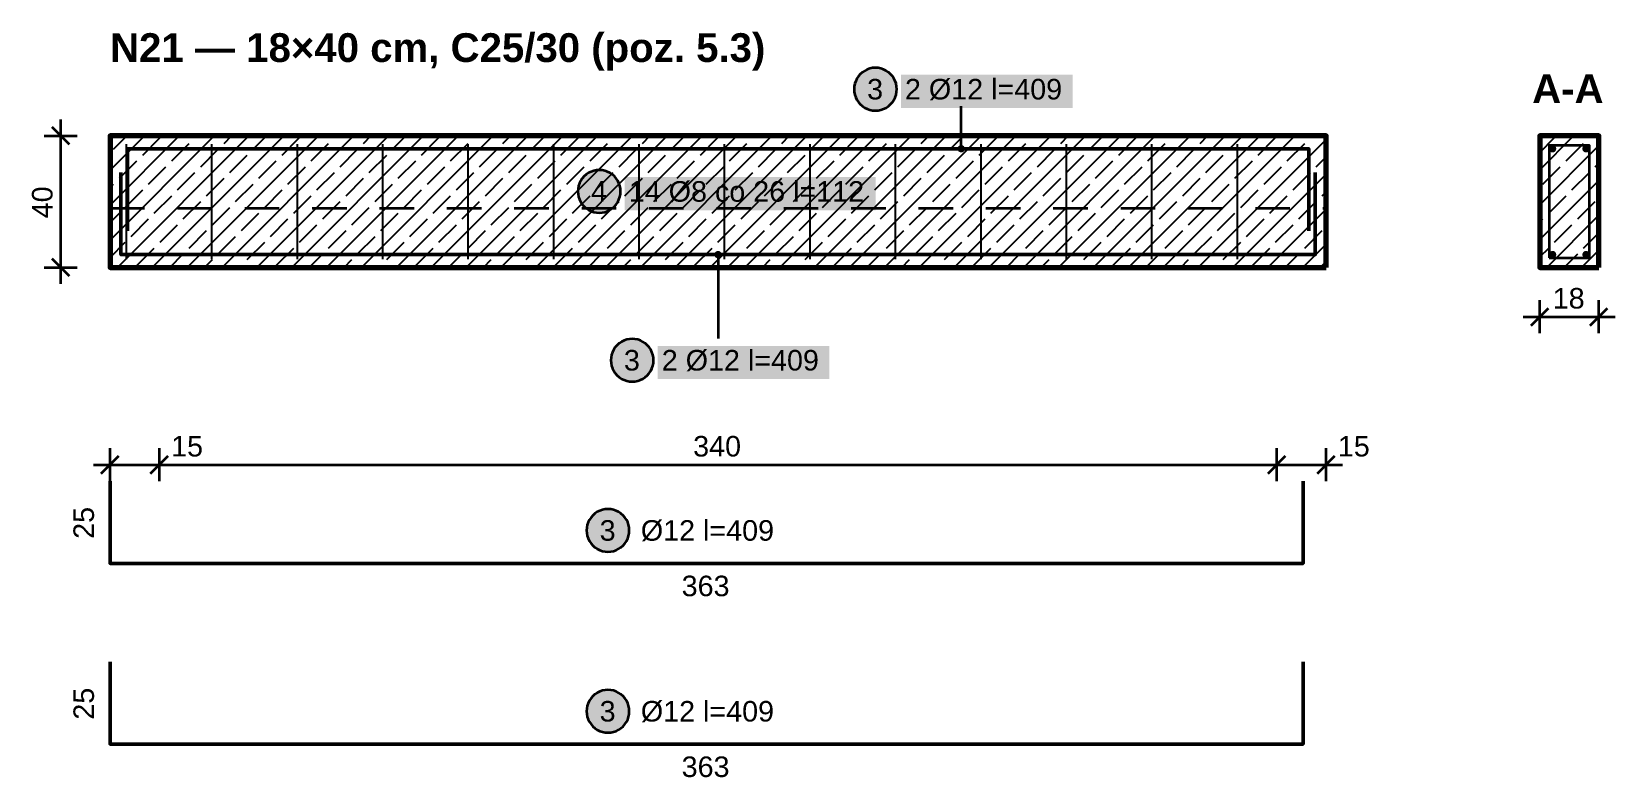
# Model space of a CAD drawing. Header units: metres. Extents: x 0.1 to 9.5, y -11.1 to -0.1.
# Drawn here: x 4.692 to 9.51, y -2.326 to -0.058 of the extents above; entities that cross this region are included whole.
import ezdxf

# ---------------------------------------------------------------- set-up
doc = ezdxf.new("R2010")
doc.units = ezdxf.units.M
doc.linetypes.add('KRESKOWA', pattern=[5.25, 4.2, -1.05])
for name, color, linetype, lineweight in [('A-KRESKOWANIE', 8, 'Continuous', 18), ('A-MASKA', 7, 'Continuous', 18), ('A-OPISY', 2, 'Continuous', 25), ('K-KONSTR', 7, 'Continuous', 50), ('K-WYMIARY', 1, 'Continuous', 25), ('K-ZBROJENIE', 1, 'Continuous', 100), ('K-ZBROJENIE-OPIS', 2, 'Continuous', 25)]:
    doc.layers.add(name, color=color, linetype=linetype, lineweight=lineweight)
doc.styles.add('PL_ARIAL', font='arial.ttf')
doc.styles.add('PL_ARIAL_B', font='arialbd.ttf')

msp = doc.modelspace()

# ---------------------------------------------------------------- hatches: boundary and pattern name
at = {"layer": 'A-MASKA', "true_color": 0xffffff}
for points in [[(7.3362, -0.2903), (7.8588, -0.2903), (7.8588, -0.189), (7.3362, -0.189)], [(6.4959, -0.6012), (7.2591, -0.6012), (7.2591, -0.5), (6.4959, -0.5)], [(6.5962, -1.1147), (7.1188, -1.1147), (7.1188, -1.0135), (6.5962, -1.0135)]]:
    msp.add_hatch(color=7, dxfattribs=at).paths.add_polyline_path(points)
at = {"layer": 'K-ZBROJENIE', "true_color": 0x000000}
for points in [[(9.3303, -0.414), (9.3302, -0.4151), (9.33, -0.4162), (9.3298, -0.4173), (9.3294, -0.4183), (9.3289, -0.4193), (9.3284, -0.4203), (9.3277, -0.4211), (9.327, -0.422), (9.3261, -0.4227), (9.3253, -0.4234), (9.3243, -0.4239), (9.3233, -0.4244), (9.3223, -0.4248), (9.3212, -0.425), (9.3201, -0.4252), (9.319, -0.4253), (9.3179, -0.4252), (9.3168, -0.425), (9.3157, -0.4248), (9.3147, -0.4244), (9.3137, -0.4239), (9.3127, -0.4234), (9.3119, -0.4227), (9.311, -0.422), (9.3103, -0.4211), (9.3096, -0.4203), (9.3091, -0.4193), (9.3086, -0.4183), (9.3082, -0.4173), (9.308, -0.4162), (9.3078, -0.4151), (9.3078, -0.414), (9.3078, -0.4129), (9.308, -0.4118), (9.3082, -0.4107), (9.3086, -0.4097), (9.3091, -0.4087), (9.3096, -0.4077), (9.3103, -0.4069), (9.311, -0.406), (9.3119, -0.4053), (9.3127, -0.4046), (9.3137, -0.4041), (9.3147, -0.4036), (9.3157, -0.4032), (9.3168, -0.403), (9.3179, -0.4028), (9.319, -0.4028), (9.3201, -0.4028), (9.3212, -0.403), (9.3223, -0.4032), (9.3233, -0.4036), (9.3243, -0.4041), (9.3253, -0.4046), (9.3261, -0.4053), (9.327, -0.406), (9.3277, -0.4069), (9.3284, -0.4077), (9.3289, -0.4087), (9.3294, -0.4097), (9.3298, -0.4107), (9.33, -0.4118), (9.3302, -0.4129)], [(9.4323, -0.414), (9.4322, -0.4151), (9.432, -0.4162), (9.4318, -0.4173), (9.4314, -0.4183), (9.4309, -0.4193), (9.4304, -0.4203), (9.4297, -0.4211), (9.429, -0.422), (9.4281, -0.4227), (9.4273, -0.4234), (9.4263, -0.4239), (9.4253, -0.4244), (9.4243, -0.4248), (9.4232, -0.425), (9.4221, -0.4252), (9.421, -0.4253), (9.4199, -0.4252), (9.4188, -0.425), (9.4177, -0.4248), (9.4167, -0.4244), (9.4157, -0.4239), (9.4147, -0.4234), (9.4139, -0.4227), (9.413, -0.422), (9.4123, -0.4211), (9.4116, -0.4203), (9.4111, -0.4193), (9.4106, -0.4183), (9.4102, -0.4173), (9.41, -0.4162), (9.4098, -0.4151), (9.4098, -0.414), (9.4098, -0.4129), (9.41, -0.4118), (9.4102, -0.4107), (9.4106, -0.4097), (9.4111, -0.4087), (9.4116, -0.4077), (9.4123, -0.4069), (9.413, -0.406), (9.4139, -0.4053), (9.4147, -0.4046), (9.4157, -0.4041), (9.4167, -0.4036), (9.4177, -0.4032), (9.4188, -0.403), (9.4199, -0.4028), (9.421, -0.4028), (9.4221, -0.4028), (9.4232, -0.403), (9.4243, -0.4032), (9.4253, -0.4036), (9.4263, -0.4041), (9.4273, -0.4046), (9.4281, -0.4053), (9.429, -0.406), (9.4297, -0.4069), (9.4304, -0.4077), (9.4309, -0.4087), (9.4314, -0.4097), (9.4318, -0.4107), (9.432, -0.4118), (9.4322, -0.4129)], [(9.3303, -0.736), (9.3302, -0.7371), (9.33, -0.7382), (9.3298, -0.7393), (9.3294, -0.7403), (9.3289, -0.7413), (9.3284, -0.7423), (9.3277, -0.7431), (9.327, -0.744), (9.3261, -0.7447), (9.3253, -0.7454), (9.3243, -0.7459), (9.3233, -0.7464), (9.3223, -0.7468), (9.3212, -0.747), (9.3201, -0.7472), (9.319, -0.7472), (9.3179, -0.7472), (9.3168, -0.747), (9.3157, -0.7468), (9.3147, -0.7464), (9.3137, -0.7459), (9.3127, -0.7454), (9.3119, -0.7447), (9.311, -0.744), (9.3103, -0.7431), (9.3096, -0.7423), (9.3091, -0.7413), (9.3086, -0.7403), (9.3082, -0.7393), (9.308, -0.7382), (9.3078, -0.7371), (9.3078, -0.736), (9.3078, -0.7349), (9.308, -0.7338), (9.3082, -0.7327), (9.3086, -0.7317), (9.3091, -0.7307), (9.3096, -0.7297), (9.3103, -0.7289), (9.311, -0.728), (9.3119, -0.7273), (9.3127, -0.7266), (9.3137, -0.7261), (9.3147, -0.7256), (9.3157, -0.7252), (9.3168, -0.725), (9.3179, -0.7248), (9.319, -0.7248), (9.3201, -0.7248), (9.3212, -0.725), (9.3223, -0.7252), (9.3233, -0.7256), (9.3243, -0.7261), (9.3253, -0.7266), (9.3261, -0.7273), (9.327, -0.728), (9.3277, -0.7289), (9.3284, -0.7297), (9.3289, -0.7307), (9.3294, -0.7317), (9.3298, -0.7327), (9.33, -0.7338), (9.3302, -0.7349)], [(9.4323, -0.736), (9.4322, -0.7371), (9.432, -0.7382), (9.4318, -0.7393), (9.4314, -0.7403), (9.4309, -0.7413), (9.4304, -0.7423), (9.4297, -0.7431), (9.429, -0.744), (9.4281, -0.7447), (9.4273, -0.7454), (9.4263, -0.7459), (9.4253, -0.7464), (9.4243, -0.7468), (9.4232, -0.747), (9.4221, -0.7472), (9.421, -0.7472), (9.4199, -0.7472), (9.4188, -0.747), (9.4177, -0.7468), (9.4167, -0.7464), (9.4157, -0.7459), (9.4147, -0.7454), (9.4139, -0.7447), (9.413, -0.744), (9.4123, -0.7431), (9.4116, -0.7423), (9.4111, -0.7413), (9.4106, -0.7403), (9.4102, -0.7393), (9.41, -0.7382), (9.4098, -0.7371), (9.4098, -0.736), (9.4098, -0.7349), (9.41, -0.7338), (9.4102, -0.7327), (9.4106, -0.7317), (9.4111, -0.7307), (9.4116, -0.7297), (9.4123, -0.7289), (9.413, -0.728), (9.4139, -0.7273), (9.4147, -0.7266), (9.4157, -0.7261), (9.4167, -0.7256), (9.4177, -0.7252), (9.4188, -0.725), (9.4199, -0.7248), (9.421, -0.7248), (9.4221, -0.7248), (9.4232, -0.725), (9.4243, -0.7252), (9.4253, -0.7256), (9.4263, -0.7261), (9.4273, -0.7266), (9.4281, -0.7273), (9.429, -0.728), (9.4297, -0.7289), (9.4304, -0.7297), (9.4309, -0.7307), (9.4314, -0.7317), (9.4318, -0.7327), (9.432, -0.7338), (9.4322, -0.7349)]]:
    msp.add_hatch(color=7, dxfattribs=at).paths.add_polyline_path(points)
at = {"layer": 'K-ZBROJENIE-OPIS', "true_color": 0xffffff}
for points in [[(7.3237, -0.2328), (7.3232, -0.2243), (7.3215, -0.2159), (7.3188, -0.2079), (7.315, -0.2003), (7.3103, -0.1932), (7.3047, -0.1868), (7.2983, -0.1812), (7.2912, -0.1765), (7.2836, -0.1727), (7.2756, -0.17), (7.2672, -0.1683), (7.2587, -0.1678), (7.2503, -0.1683), (7.2419, -0.17), (7.2339, -0.1727), (7.2262, -0.1765), (7.2192, -0.1812), (7.2128, -0.1868), (7.2072, -0.1932), (7.2025, -0.2003), (7.1987, -0.2079), (7.196, -0.2159), (7.1943, -0.2243), (7.1937, -0.2328), (7.1943, -0.2412), (7.196, -0.2496), (7.1987, -0.2576), (7.2025, -0.2653), (7.2072, -0.2723), (7.2128, -0.2787), (7.2192, -0.2843), (7.2262, -0.289), (7.2339, -0.2928), (7.2419, -0.2955), (7.2503, -0.2972), (7.2587, -0.2978), (7.2672, -0.2972), (7.2756, -0.2955), (7.2836, -0.2928), (7.2912, -0.289), (7.2983, -0.2843), (7.3047, -0.2787), (7.3103, -0.2723), (7.315, -0.2653), (7.3188, -0.2576), (7.3215, -0.2496), (7.3232, -0.2412)], [(6.4834, -0.5437), (6.4828, -0.5353), (6.4812, -0.5269), (6.4784, -0.5189), (6.4747, -0.5112), (6.47, -0.5042), (6.4644, -0.4978), (6.458, -0.4922), (6.4509, -0.4875), (6.4433, -0.4837), (6.4352, -0.481), (6.4269, -0.4793), (6.4184, -0.4787), (6.4099, -0.4793), (6.4016, -0.481), (6.3935, -0.4837), (6.3859, -0.4875), (6.3788, -0.4922), (6.3724, -0.4978), (6.3668, -0.5042), (6.3621, -0.5112), (6.3583, -0.5189), (6.3556, -0.5269), (6.3539, -0.5353), (6.3534, -0.5437), (6.3539, -0.5522), (6.3556, -0.5606), (6.3583, -0.5686), (6.3621, -0.5762), (6.3668, -0.5833), (6.3724, -0.5897), (6.3788, -0.5953), (6.3859, -0.6), (6.3935, -0.6038), (6.4016, -0.6065), (6.4099, -0.6082), (6.4184, -0.6087), (6.4269, -0.6082), (6.4352, -0.6065), (6.4433, -0.6038), (6.4509, -0.6), (6.458, -0.5953), (6.4644, -0.5897), (6.47, -0.5833), (6.4747, -0.5762), (6.4784, -0.5686), (6.4812, -0.5606), (6.4828, -0.5522)], [(6.5837, -1.0573), (6.5832, -1.0488), (6.5815, -1.0404), (6.5788, -1.0324), (6.575, -1.0248), (6.5703, -1.0177), (6.5647, -1.0113), (6.5583, -1.0057), (6.5512, -1.001), (6.5436, -0.9972), (6.5356, -0.9945), (6.5272, -0.9928), (6.5187, -0.9923), (6.5103, -0.9928), (6.5019, -0.9945), (6.4939, -0.9972), (6.4862, -1.001), (6.4792, -1.0057), (6.4728, -1.0113), (6.4672, -1.0177), (6.4625, -1.0248), (6.4587, -1.0324), (6.456, -1.0404), (6.4543, -1.0488), (6.4537, -1.0573), (6.4543, -1.0657), (6.456, -1.0741), (6.4587, -1.0821), (6.4625, -1.0897), (6.4672, -1.0968), (6.4728, -1.1032), (6.4792, -1.1088), (6.4862, -1.1135), (6.4939, -1.1173), (6.5019, -1.12), (6.5103, -1.1217), (6.5187, -1.1222), (6.5272, -1.1217), (6.5356, -1.12), (6.5436, -1.1173), (6.5512, -1.1135), (6.5583, -1.1088), (6.5647, -1.1032), (6.5703, -1.0968), (6.575, -1.0897), (6.5788, -1.0821), (6.5815, -1.0741), (6.5832, -1.0657)], [(6.51, -1.575), (6.5094, -1.5665), (6.5078, -1.5582), (6.5051, -1.5501), (6.5013, -1.5425), (6.4966, -1.5354), (6.491, -1.529), (6.4846, -1.5234), (6.4775, -1.5187), (6.4699, -1.5149), (6.4618, -1.5122), (6.4535, -1.5106), (6.445, -1.51), (6.4365, -1.5106), (6.4282, -1.5122), (6.4201, -1.5149), (6.4125, -1.5187), (6.4054, -1.5234), (6.399, -1.529), (6.3934, -1.5354), (6.3887, -1.5425), (6.3849, -1.5501), (6.3822, -1.5582), (6.3806, -1.5665), (6.38, -1.575), (6.3806, -1.5835), (6.3822, -1.5918), (6.3849, -1.5999), (6.3887, -1.6075), (6.3934, -1.6146), (6.399, -1.621), (6.4054, -1.6266), (6.4125, -1.6313), (6.4201, -1.6351), (6.4282, -1.6378), (6.4365, -1.6394), (6.445, -1.64), (6.4535, -1.6394), (6.4618, -1.6378), (6.4699, -1.6351), (6.4775, -1.6313), (6.4846, -1.6266), (6.491, -1.621), (6.4966, -1.6146), (6.5013, -1.6075), (6.5051, -1.5999), (6.5078, -1.5918), (6.5094, -1.5835)], [(6.51, -2.125), (6.5094, -2.1165), (6.5078, -2.1082), (6.5051, -2.1001), (6.5013, -2.0925), (6.4966, -2.0854), (6.491, -2.079), (6.4846, -2.0734), (6.4775, -2.0687), (6.4699, -2.0649), (6.4618, -2.0622), (6.4535, -2.0606), (6.445, -2.06), (6.4365, -2.0606), (6.4282, -2.0622), (6.4201, -2.0649), (6.4125, -2.0687), (6.4054, -2.0734), (6.399, -2.079), (6.3934, -2.0854), (6.3887, -2.0925), (6.3849, -2.1001), (6.3822, -2.1082), (6.3806, -2.1165), (6.38, -2.125), (6.3806, -2.1335), (6.3822, -2.1418), (6.3849, -2.1499), (6.3887, -2.1575), (6.3934, -2.1646), (6.399, -2.171), (6.4054, -2.1766), (6.4125, -2.1813), (6.4201, -2.1851), (6.4282, -2.1878), (6.4365, -2.1894), (6.445, -2.19), (6.4535, -2.1894), (6.4618, -2.1878), (6.4699, -2.1851), (6.4775, -2.1813), (6.4846, -2.1766), (6.491, -2.171), (6.4966, -2.1646), (6.5013, -2.1575), (6.5051, -2.1499), (6.5078, -2.1418), (6.5094, -2.1335)]]:
    msp.add_hatch(color=7, dxfattribs=at).paths.add_polyline_path(points)
at = {"layer": 'K-ZBROJENIE-OPIS', "true_color": 0x000000}
for points in [[(7.5313, -0.414), (7.5309, -0.4111), (7.5297, -0.4084), (7.528, -0.406), (7.5256, -0.4043), (7.5229, -0.4031), (7.52, -0.4028), (7.5171, -0.4031), (7.5144, -0.4043), (7.512, -0.406), (7.5103, -0.4084), (7.5091, -0.4111), (7.5088, -0.414), (7.5091, -0.4169), (7.5103, -0.4196), (7.512, -0.422), (7.5144, -0.4237), (7.5171, -0.4249), (7.52, -0.4253), (7.5229, -0.4249), (7.5256, -0.4237), (7.528, -0.422), (7.5297, -0.4196), (7.5309, -0.4169)], [(6.7913, -0.736), (6.7909, -0.7331), (6.7897, -0.7304), (6.788, -0.728), (6.7856, -0.7263), (6.7829, -0.7251), (6.78, -0.7248), (6.7771, -0.7251), (6.7744, -0.7263), (6.772, -0.728), (6.7703, -0.7304), (6.7691, -0.7331), (6.7688, -0.736), (6.7691, -0.7389), (6.7703, -0.7416), (6.772, -0.744), (6.7744, -0.7457), (6.7771, -0.7469), (6.78, -0.7472), (6.7829, -0.7469), (6.7856, -0.7457), (6.788, -0.744), (6.7897, -0.7416), (6.7909, -0.7389)]]:
    msp.add_hatch(color=7, dxfattribs=at).paths.add_polyline_path(points)

# ---------------------------------------------------------------- linework, layer by layer
at = {"layer": 'A-KRESKOWANIE', "lineweight": 25, "ltscale": 0.025}
for points in [[(4.93, -0.6915), (5.2465, -0.375)], [(4.93, -0.5854), (5.1404, -0.375)], [(4.93, -0.4794), (5.0344, -0.375)], [(4.9409, -0.4154), (4.9813, -0.375)], [(4.9526, -0.775), (5.3526, -0.375)], [(5.0293, -0.4331), (5.0823, -0.3801)], [(5.0586, -0.775), (5.4586, -0.375)], [(5.1647, -0.775), (5.5647, -0.375)], [(5.1884, -0.3801), (5.1935, -0.375)], [(5.2708, -0.775), (5.6708, -0.375)], [(5.2768, -0.3977), (5.2995, -0.375)], [(5.3652, -0.4154), (5.4056, -0.375)], [(5.3768, -0.775), (5.7768, -0.375)], [(5.4536, -0.4331), (5.5066, -0.3801)], [(5.4829, -0.775), (5.8829, -0.375)], [(5.589, -0.775), (5.989, -0.375)], [(5.6127, -0.3801), (5.6177, -0.375)], [(5.695, -0.775), (6.095, -0.375)], [(5.701, -0.3977), (5.7238, -0.375)], [(5.7894, -0.4154), (5.8299, -0.375)], [(5.8011, -0.775), (6.2011, -0.375)], [(5.8778, -0.4331), (5.9309, -0.3801)], [(5.9072, -0.775), (6.3072, -0.375)], [(6.0132, -0.775), (6.4132, -0.375)], [(6.0369, -0.3801), (6.042, -0.375)], [(6.1193, -0.775), (6.5193, -0.375)], [(6.1253, -0.3977), (6.1481, -0.375)], [(6.2137, -0.4154), (6.2541, -0.375)], [(6.2254, -0.775), (6.6254, -0.375)], [(6.3021, -0.4331), (6.3551, -0.3801)], [(6.3314, -0.775), (6.7314, -0.375)], [(6.4375, -0.775), (6.8375, -0.375)], [(6.4612, -0.3801), (6.4663, -0.375)], [(6.5436, -0.775), (6.9436, -0.375)], [(6.5496, -0.3977), (6.5723, -0.375)], [(6.638, -0.4154), (6.6784, -0.375)], [(6.6496, -0.775), (7.0496, -0.375)], [(6.7264, -0.4331), (6.7794, -0.3801)], [(6.7557, -0.775), (7.1557, -0.375)], [(6.8618, -0.775), (7.2618, -0.375)], [(6.8855, -0.3801), (6.8905, -0.375)], [(6.9678, -0.775), (7.3678, -0.375)], [(6.9738, -0.3977), (6.9966, -0.375)], [(7.0622, -0.4154), (7.1027, -0.375)], [(7.0739, -0.775), (7.4739, -0.375)], [(7.1506, -0.4331), (7.2037, -0.3801)], [(7.18, -0.775), (7.58, -0.375)], [(7.286, -0.775), (7.686, -0.375)], [(7.3097, -0.3801), (7.3148, -0.375)], [(7.3921, -0.775), (7.7921, -0.375)], [(7.3981, -0.3977), (7.4209, -0.375)], [(7.4865, -0.4154), (7.5269, -0.375)], [(7.4981, -0.775), (7.8981, -0.375)], [(7.5749, -0.4331), (7.6279, -0.3801)], [(7.6042, -0.775), (8.0042, -0.375)], [(7.7103, -0.775), (8.1103, -0.375)], [(7.734, -0.3801), (7.7391, -0.375)], [(7.8163, -0.775), (8.2163, -0.375)], [(7.8224, -0.3977), (7.8451, -0.375)], [(7.9108, -0.4154), (7.9512, -0.375)], [(7.9224, -0.775), (8.3224, -0.375)], [(7.9991, -0.4331), (8.0522, -0.3801)], [(8.0285, -0.775), (8.4285, -0.375)], [(8.1345, -0.775), (8.5345, -0.375)], [(8.1582, -0.3801), (8.1633, -0.375)], [(8.2466, -0.3977), (8.2694, -0.375)], [(8.335, -0.4154), (8.3754, -0.375)], [(8.4234, -0.4331), (8.4764, -0.3801)], [(8.5825, -0.3801), (8.5876, -0.375)], [(9.28, -0.4781), (9.3831, -0.375)], [(9.28, -0.425), (9.325, -0.3801)], [(9.431, -0.3801), (9.4361, -0.375)], [(5.1177, -0.4508), (5.1707, -0.3977)], [(5.2061, -0.4685), (5.2591, -0.4154)], [(5.2945, -0.4861), (5.3475, -0.4331)], [(5.5419, -0.4508), (5.595, -0.3977)], [(5.6303, -0.4685), (5.6834, -0.4154)], [(5.7187, -0.4861), (5.7718, -0.4331)], [(5.9662, -0.4508), (6.0192, -0.3977)], [(6.0546, -0.4685), (6.1076, -0.4154)], [(6.143, -0.4861), (6.196, -0.4331)], [(6.3905, -0.4508), (6.4435, -0.3977)], [(6.4789, -0.4685), (6.5319, -0.4154)], [(6.5673, -0.4861), (6.6203, -0.4331)], [(6.8147, -0.4508), (6.8678, -0.3977)], [(6.9031, -0.4685), (6.9562, -0.4154)], [(6.9915, -0.4861), (7.0446, -0.4331)], [(7.239, -0.4508), (7.292, -0.3977)], [(7.3274, -0.4685), (7.3804, -0.4154)], [(7.4158, -0.4861), (7.4688, -0.4331)], [(7.6633, -0.4508), (7.7163, -0.3977)], [(7.7517, -0.4685), (7.8047, -0.4154)], [(7.84, -0.4861), (7.8931, -0.4331)], [(8.0875, -0.4508), (8.1406, -0.3977)], [(8.1759, -0.4685), (8.229, -0.4154)], [(8.2406, -0.775), (8.63, -0.3856)], [(8.2643, -0.4861), (8.3173, -0.4331)], [(8.5118, -0.4508), (8.5648, -0.3977)], [(9.28, -0.5841), (9.46, -0.4041)], [(9.3603, -0.4508), (9.4134, -0.3977)], [(4.9586, -0.5038), (5.0116, -0.4508)], [(5.047, -0.5215), (5.1, -0.4685)], [(5.3829, -0.5038), (5.4359, -0.4508)], [(5.4712, -0.5215), (5.5243, -0.4685)], [(5.8071, -0.5038), (5.8601, -0.4508)], [(5.8955, -0.5215), (5.9485, -0.4685)], [(6.2314, -0.5038), (6.2844, -0.4508)], [(6.3198, -0.5215), (6.3728, -0.4685)], [(6.6556, -0.5038), (6.7087, -0.4508)], [(6.744, -0.5215), (6.7971, -0.4685)], [(7.0799, -0.5038), (7.1329, -0.4508)], [(7.1683, -0.5215), (7.2213, -0.4685)], [(7.5042, -0.5038), (7.5572, -0.4508)], [(7.5926, -0.5215), (7.6456, -0.4685)], [(7.9284, -0.5038), (7.9815, -0.4508)], [(8.0168, -0.5215), (8.0699, -0.4685)], [(8.3527, -0.5038), (8.4057, -0.4508)], [(8.4411, -0.5215), (8.4941, -0.4685)], [(8.6002, -0.4685), (8.63, -0.4386)], [(9.2896, -0.5215), (9.3426, -0.4685)], [(9.4487, -0.4685), (9.46, -0.4572)], [(4.93, -0.5324), (4.9409, -0.5215)], [(5.1354, -0.5392), (5.1884, -0.4861)], [(5.2238, -0.5568), (5.2768, -0.5038)], [(5.3121, -0.5745), (5.3652, -0.5215)], [(5.5596, -0.5392), (5.6127, -0.4861)], [(5.648, -0.5568), (5.701, -0.5038)], [(5.7364, -0.5745), (5.7894, -0.5215)], [(5.9839, -0.5392), (6.0369, -0.4861)], [(6.0723, -0.5568), (6.1253, -0.5038)], [(6.1607, -0.5745), (6.2137, -0.5215)], [(6.4082, -0.5392), (6.4612, -0.4861)], [(6.4965, -0.5568), (6.5496, -0.5038)], [(6.5849, -0.5745), (6.638, -0.5215)], [(6.8324, -0.5392), (6.8855, -0.4861)], [(6.9208, -0.5568), (6.9738, -0.5038)], [(7.0092, -0.5745), (7.0622, -0.5215)], [(7.2567, -0.5392), (7.3097, -0.4861)], [(7.3451, -0.5568), (7.3981, -0.5038)], [(7.4335, -0.5745), (7.4865, -0.5215)], [(7.6809, -0.5392), (7.734, -0.4861)], [(7.7693, -0.5568), (7.8224, -0.5038)], [(7.8577, -0.5745), (7.9108, -0.5215)], [(8.1052, -0.5392), (8.1582, -0.4861)], [(8.1936, -0.5568), (8.2466, -0.5038)], [(8.282, -0.5745), (8.335, -0.5215)], [(8.3467, -0.775), (8.63, -0.4917)], [(8.5295, -0.5392), (8.5825, -0.4861)], [(9.28, -0.6902), (9.46, -0.5102)], [(9.378, -0.5392), (9.431, -0.4861)], [(4.9763, -0.5922), (5.0293, -0.5392)], [(5.0647, -0.6099), (5.1177, -0.5568)], [(5.153, -0.6276), (5.2061, -0.5745)], [(5.4005, -0.5922), (5.4536, -0.5392)], [(5.4889, -0.6099), (5.5419, -0.5568)], [(5.5773, -0.6276), (5.6303, -0.5745)], [(5.8248, -0.5922), (5.8778, -0.5392)], [(5.9132, -0.6099), (5.9662, -0.5568)], [(6.0016, -0.6276), (6.0546, -0.5745)], [(6.2491, -0.5922), (6.3021, -0.5392)], [(6.3374, -0.6099), (6.3905, -0.5568)], [(6.4258, -0.6276), (6.4789, -0.5745)], [(6.6733, -0.5922), (6.7264, -0.5392)], [(6.7617, -0.6099), (6.8147, -0.5568)], [(6.8501, -0.6276), (6.9031, -0.5745)], [(7.0976, -0.5922), (7.1506, -0.5392)], [(7.186, -0.6099), (7.239, -0.5568)], [(7.2744, -0.6276), (7.3274, -0.5745)], [(7.5218, -0.5922), (7.5749, -0.5392)], [(7.6102, -0.6099), (7.6633, -0.5568)], [(7.6986, -0.6276), (7.7517, -0.5745)], [(7.9461, -0.5922), (7.9991, -0.5392)], [(8.0345, -0.6099), (8.0875, -0.5568)], [(8.1229, -0.6276), (8.1759, -0.5745)], [(8.3704, -0.5922), (8.4234, -0.5392)], [(8.4588, -0.6099), (8.5118, -0.5568)], [(8.5472, -0.6276), (8.6002, -0.5745)], [(8.6179, -0.5568), (8.63, -0.5447)], [(9.3073, -0.6099), (9.3603, -0.5568)], [(9.3957, -0.6276), (9.4487, -0.5745)], [(4.93, -0.6385), (4.9586, -0.6099)], [(5.2414, -0.6452), (5.2945, -0.5922)], [(5.3298, -0.6629), (5.3829, -0.6099)], [(5.6657, -0.6452), (5.7187, -0.5922)], [(5.7541, -0.6629), (5.8071, -0.6099)], [(6.09, -0.6452), (6.143, -0.5922)], [(6.1783, -0.6629), (6.2314, -0.6099)], [(6.5142, -0.6452), (6.5673, -0.5922)], [(6.6026, -0.6629), (6.6556, -0.6099)], [(6.9385, -0.6452), (6.9915, -0.5922)], [(7.0269, -0.6629), (7.0799, -0.6099)], [(7.3627, -0.6452), (7.4158, -0.5922)], [(7.4511, -0.6629), (7.5042, -0.6099)], [(7.787, -0.6452), (7.84, -0.5922)], [(7.8754, -0.6629), (7.9284, -0.6099)], [(8.2113, -0.6452), (8.2643, -0.5922)], [(8.2997, -0.6629), (8.3527, -0.6099)], [(8.4527, -0.775), (8.63, -0.5977)], [(9.3013, -0.775), (9.46, -0.6163)], [(4.9939, -0.6806), (5.047, -0.6276)], [(5.0823, -0.6983), (5.1354, -0.6452)], [(5.1707, -0.7159), (5.2238, -0.6629)], [(5.4182, -0.6806), (5.4712, -0.6276)], [(5.5066, -0.6983), (5.5596, -0.6452)], [(5.595, -0.7159), (5.648, -0.6629)], [(5.8425, -0.6806), (5.8955, -0.6276)], [(5.9309, -0.6983), (5.9839, -0.6452)], [(6.0192, -0.7159), (6.0723, -0.6629)], [(6.2667, -0.6806), (6.3198, -0.6276)], [(6.3551, -0.6983), (6.4082, -0.6452)], [(6.4435, -0.7159), (6.4965, -0.6629)], [(6.691, -0.6806), (6.744, -0.6276)], [(6.7794, -0.6983), (6.8324, -0.6452)], [(6.8678, -0.7159), (6.9208, -0.6629)], [(7.1153, -0.6806), (7.1683, -0.6276)], [(7.2037, -0.6983), (7.2567, -0.6452)], [(7.292, -0.7159), (7.3451, -0.6629)], [(7.5395, -0.6806), (7.5926, -0.6276)], [(7.6279, -0.6983), (7.6809, -0.6452)], [(7.7163, -0.7159), (7.7693, -0.6629)], [(7.9638, -0.6806), (8.0168, -0.6276)], [(8.0522, -0.6983), (8.1052, -0.6452)], [(8.1406, -0.7159), (8.1936, -0.6629)], [(8.3881, -0.6806), (8.4411, -0.6276)], [(8.4764, -0.6983), (8.5295, -0.6452)], [(8.5648, -0.7159), (8.6179, -0.6629)], [(9.28, -0.6372), (9.2896, -0.6276)], [(9.325, -0.6983), (9.378, -0.6452)], [(9.4134, -0.7159), (9.46, -0.6693)], [(4.93, -0.7445), (4.9763, -0.6983)], [(5.0116, -0.769), (5.0647, -0.7159)], [(5.2591, -0.7336), (5.3121, -0.6806)], [(5.3475, -0.7513), (5.4005, -0.6983)], [(5.4359, -0.769), (5.4889, -0.7159)], [(5.6834, -0.7336), (5.7364, -0.6806)], [(5.7718, -0.7513), (5.8248, -0.6983)], [(5.8601, -0.769), (5.9132, -0.7159)], [(6.1076, -0.7336), (6.1607, -0.6806)], [(6.196, -0.7513), (6.2491, -0.6983)], [(6.2844, -0.769), (6.3374, -0.7159)], [(6.5319, -0.7336), (6.5849, -0.6806)], [(6.6203, -0.7513), (6.6733, -0.6983)], [(6.7087, -0.769), (6.7617, -0.7159)], [(6.9562, -0.7336), (7.0092, -0.6806)], [(7.0446, -0.7513), (7.0976, -0.6983)], [(7.1329, -0.769), (7.186, -0.7159)], [(7.3804, -0.7336), (7.4335, -0.6806)], [(7.4688, -0.7513), (7.5218, -0.6983)], [(7.5572, -0.769), (7.6102, -0.7159)], [(7.8047, -0.7336), (7.8577, -0.6806)], [(7.8931, -0.7513), (7.9461, -0.6983)], [(7.9815, -0.769), (8.0345, -0.7159)], [(8.229, -0.7336), (8.282, -0.6806)], [(8.3173, -0.7513), (8.3704, -0.6983)], [(8.4057, -0.769), (8.4588, -0.7159)], [(8.5588, -0.775), (8.63, -0.7038)], [(9.28, -0.7432), (9.3073, -0.7159)], [(9.4073, -0.775), (9.46, -0.7223)], [(5.1117, -0.775), (5.153, -0.7336)], [(5.2177, -0.775), (5.2414, -0.7513)], [(5.3238, -0.775), (5.3298, -0.769)], [(5.5359, -0.775), (5.5773, -0.7336)], [(5.642, -0.775), (5.6657, -0.7513)], [(5.7481, -0.775), (5.7541, -0.769)], [(5.9602, -0.775), (6.0016, -0.7336)], [(6.0663, -0.775), (6.09, -0.7513)], [(6.1723, -0.775), (6.1783, -0.769)], [(6.3845, -0.775), (6.4258, -0.7336)], [(6.4905, -0.775), (6.5142, -0.7513)], [(6.5966, -0.775), (6.6026, -0.769)], [(6.8087, -0.775), (6.8501, -0.7336)], [(6.9148, -0.775), (6.9385, -0.7513)], [(7.0209, -0.775), (7.0269, -0.769)], [(7.233, -0.775), (7.2744, -0.7336)], [(7.3391, -0.775), (7.3627, -0.7513)], [(7.4451, -0.775), (7.4511, -0.769)], [(7.6572, -0.775), (7.6986, -0.7336)], [(7.7633, -0.775), (7.787, -0.7513)], [(7.8694, -0.775), (7.8754, -0.769)], [(8.0815, -0.775), (8.1229, -0.7336)], [(8.1876, -0.775), (8.2113, -0.7513)], [(8.2936, -0.775), (8.2997, -0.769)], [(8.5058, -0.775), (8.5472, -0.7336)], [(8.6118, -0.775), (8.63, -0.7568)], [(9.3543, -0.775), (9.3957, -0.7336)]]:
    msp.add_lwpolyline(points, dxfattribs=at)
at = {"layer": 'K-KONSTR', "lineweight": 70, "ltscale": 0.025}
for points in [[(8.63, -0.775), (8.63, -0.375), (4.93, -0.375), (4.93, -0.775)], [(9.46, -0.775), (9.46, -0.375), (9.28, -0.375), (9.28, -0.775)]]:
    msp.add_lwpolyline(points, close=True, dxfattribs=at)
at = {"layer": 'K-KONSTR', "linetype": 'KRESKOWA', "lineweight": 35, "ltscale": 0.025, "flags": 128}
msp.add_lwpolyline([(4.93, -0.595), (8.63, -0.595)], dxfattribs=at)
at = {"layer": 'K-WYMIARY', "lineweight": 35, "ltscale": 0.025}
for points in [[(4.78, -0.825), (4.78, -0.325)], [(4.73, -0.375), (4.83, -0.375)], [(4.8065, -0.4015), (4.7535, -0.3485)], [(4.8065, -0.8015), (4.7535, -0.7485)], [(4.73, -0.775), (4.83, -0.775)], [(9.2535, -0.9515), (9.3065, -0.8985)], [(9.28, -0.975), (9.28, -0.875)], [(9.4335, -0.9515), (9.4865, -0.8985)], [(9.46, -0.975), (9.46, -0.875)], [(9.23, -0.925), (9.51, -0.925)], [(4.9035, -1.4015), (4.9565, -1.3485)], [(4.93, -1.425), (4.93, -1.325)], [(5.0535, -1.4015), (5.1065, -1.3485)], [(5.08, -1.425), (5.08, -1.325)], [(8.4535, -1.4015), (8.5065, -1.3485)], [(8.48, -1.425), (8.48, -1.325)], [(8.6035, -1.4015), (8.6565, -1.3485)], [(8.63, -1.425), (8.63, -1.325)], [(4.88, -1.375), (8.68, -1.375)]]:
    msp.add_lwpolyline(points, dxfattribs=at)
at = {"layer": 'K-ZBROJENIE', "lineweight": 25, "ltscale": 0.025}
for points in [[(4.98, -0.75), (4.98, -0.4)], [(5.24, -0.75), (5.24, -0.4)], [(5.5, -0.75), (5.5, -0.4)], [(5.76, -0.75), (5.76, -0.4)], [(6.02, -0.75), (6.02, -0.4)], [(6.28, -0.75), (6.28, -0.4)], [(6.54, -0.75), (6.54, -0.4)], [(6.8, -0.75), (6.8, -0.4)], [(7.06, -0.75), (7.06, -0.4)], [(7.32, -0.75), (7.32, -0.4)], [(7.58, -0.75), (7.58, -0.4)], [(7.84, -0.75), (7.84, -0.4)], [(8.1, -0.75), (8.1, -0.4)], [(8.36, -0.75), (8.36, -0.4)]]:
    msp.add_lwpolyline(points, dxfattribs=at)
at = {"layer": 'K-ZBROJENIE', "lineweight": 50, "ltscale": 0.025}
for points in [[(4.983, -0.664), (4.983, -0.414), (8.577, -0.414), (8.577, -0.664)], [(4.963, -0.486), (4.963, -0.736), (8.597, -0.736), (8.597, -0.486)], [(4.93, -1.425), (4.93, -1.675), (8.56, -1.675), (8.56, -1.425)], [(4.93, -1.975), (4.93, -2.225), (8.56, -2.225), (8.56, -1.975)]]:
    msp.add_lwpolyline(points, dxfattribs=at)
at = {"layer": 'K-ZBROJENIE', "lineweight": 35, "ltscale": 0.025}
msp.add_lwpolyline([(9.309, -0.746), (9.431, -0.746), (9.431, -0.404), (9.309, -0.404)], close=True, dxfattribs=at)
at = {"layer": 'K-ZBROJENIE-OPIS', "lineweight": 35, "ltscale": 0.025}
for points in [[(7.3237, -0.2328), (7.3232, -0.2243), (7.3215, -0.2159), (7.3188, -0.2079), (7.315, -0.2003), (7.3103, -0.1932), (7.3047, -0.1868), (7.2983, -0.1812), (7.2912, -0.1765), (7.2836, -0.1727), (7.2756, -0.17), (7.2672, -0.1683), (7.2587, -0.1678), (7.2503, -0.1683), (7.2419, -0.17), (7.2339, -0.1727), (7.2262, -0.1765), (7.2192, -0.1812), (7.2128, -0.1868), (7.2072, -0.1932), (7.2025, -0.2003), (7.1987, -0.2079), (7.196, -0.2159), (7.1943, -0.2243), (7.1937, -0.2328), (7.1943, -0.2412), (7.196, -0.2496), (7.1987, -0.2576), (7.2025, -0.2653), (7.2072, -0.2723), (7.2128, -0.2787), (7.2192, -0.2843), (7.2262, -0.289), (7.2339, -0.2928), (7.2419, -0.2955), (7.2503, -0.2972), (7.2587, -0.2978), (7.2672, -0.2972), (7.2756, -0.2955), (7.2836, -0.2928), (7.2912, -0.289), (7.2983, -0.2843), (7.3047, -0.2787), (7.3103, -0.2723), (7.315, -0.2653), (7.3188, -0.2576), (7.3215, -0.2496), (7.3232, -0.2412)], [(6.4834, -0.5437), (6.4828, -0.5353), (6.4812, -0.5269), (6.4784, -0.5189), (6.4747, -0.5112), (6.47, -0.5042), (6.4644, -0.4978), (6.458, -0.4922), (6.4509, -0.4875), (6.4433, -0.4837), (6.4352, -0.481), (6.4269, -0.4793), (6.4184, -0.4787), (6.4099, -0.4793), (6.4016, -0.481), (6.3935, -0.4837), (6.3859, -0.4875), (6.3788, -0.4922), (6.3724, -0.4978), (6.3668, -0.5042), (6.3621, -0.5112), (6.3583, -0.5189), (6.3556, -0.5269), (6.3539, -0.5353), (6.3534, -0.5437), (6.3539, -0.5522), (6.3556, -0.5606), (6.3583, -0.5686), (6.3621, -0.5762), (6.3668, -0.5833), (6.3724, -0.5897), (6.3788, -0.5953), (6.3859, -0.6), (6.3935, -0.6038), (6.4016, -0.6065), (6.4099, -0.6082), (6.4184, -0.6087), (6.4269, -0.6082), (6.4352, -0.6065), (6.4433, -0.6038), (6.4509, -0.6), (6.458, -0.5953), (6.4644, -0.5897), (6.47, -0.5833), (6.4747, -0.5762), (6.4784, -0.5686), (6.4812, -0.5606), (6.4828, -0.5522)], [(6.5837, -1.0573), (6.5832, -1.0488), (6.5815, -1.0404), (6.5788, -1.0324), (6.575, -1.0248), (6.5703, -1.0177), (6.5647, -1.0113), (6.5583, -1.0057), (6.5512, -1.001), (6.5436, -0.9972), (6.5356, -0.9945), (6.5272, -0.9928), (6.5187, -0.9923), (6.5103, -0.9928), (6.5019, -0.9945), (6.4939, -0.9972), (6.4862, -1.001), (6.4792, -1.0057), (6.4728, -1.0113), (6.4672, -1.0177), (6.4625, -1.0248), (6.4587, -1.0324), (6.456, -1.0404), (6.4543, -1.0488), (6.4537, -1.0573), (6.4543, -1.0657), (6.456, -1.0741), (6.4587, -1.0821), (6.4625, -1.0897), (6.4672, -1.0968), (6.4728, -1.1032), (6.4792, -1.1088), (6.4862, -1.1135), (6.4939, -1.1173), (6.5019, -1.12), (6.5103, -1.1217), (6.5187, -1.1222), (6.5272, -1.1217), (6.5356, -1.12), (6.5436, -1.1173), (6.5512, -1.1135), (6.5583, -1.1088), (6.5647, -1.1032), (6.5703, -1.0968), (6.575, -1.0897), (6.5788, -1.0821), (6.5815, -1.0741), (6.5832, -1.0657)], [(6.51, -1.575), (6.5094, -1.5665), (6.5078, -1.5582), (6.5051, -1.5501), (6.5013, -1.5425), (6.4966, -1.5354), (6.491, -1.529), (6.4846, -1.5234), (6.4775, -1.5187), (6.4699, -1.5149), (6.4618, -1.5122), (6.4535, -1.5106), (6.445, -1.51), (6.4365, -1.5106), (6.4282, -1.5122), (6.4201, -1.5149), (6.4125, -1.5187), (6.4054, -1.5234), (6.399, -1.529), (6.3934, -1.5354), (6.3887, -1.5425), (6.3849, -1.5501), (6.3822, -1.5582), (6.3806, -1.5665), (6.38, -1.575), (6.3806, -1.5835), (6.3822, -1.5918), (6.3849, -1.5999), (6.3887, -1.6075), (6.3934, -1.6146), (6.399, -1.621), (6.4054, -1.6266), (6.4125, -1.6313), (6.4201, -1.6351), (6.4282, -1.6378), (6.4365, -1.6394), (6.445, -1.64), (6.4535, -1.6394), (6.4618, -1.6378), (6.4699, -1.6351), (6.4775, -1.6313), (6.4846, -1.6266), (6.491, -1.621), (6.4966, -1.6146), (6.5013, -1.6075), (6.5051, -1.5999), (6.5078, -1.5918), (6.5094, -1.5835)], [(6.51, -2.125), (6.5094, -2.1165), (6.5078, -2.1082), (6.5051, -2.1001), (6.5013, -2.0925), (6.4966, -2.0854), (6.491, -2.079), (6.4846, -2.0734), (6.4775, -2.0687), (6.4699, -2.0649), (6.4618, -2.0622), (6.4535, -2.0606), (6.445, -2.06), (6.4365, -2.0606), (6.4282, -2.0622), (6.4201, -2.0649), (6.4125, -2.0687), (6.4054, -2.0734), (6.399, -2.079), (6.3934, -2.0854), (6.3887, -2.0925), (6.3849, -2.1001), (6.3822, -2.1082), (6.3806, -2.1165), (6.38, -2.125), (6.3806, -2.1335), (6.3822, -2.1418), (6.3849, -2.1499), (6.3887, -2.1575), (6.3934, -2.1646), (6.399, -2.171), (6.4054, -2.1766), (6.4125, -2.1813), (6.4201, -2.1851), (6.4282, -2.1878), (6.4365, -2.1894), (6.445, -2.19), (6.4535, -2.1894), (6.4618, -2.1878), (6.4699, -2.1851), (6.4775, -2.1813), (6.4846, -2.1766), (6.491, -2.171), (6.4966, -2.1646), (6.5013, -2.1575), (6.5051, -2.1499), (6.5078, -2.1418), (6.5094, -2.1335)]]:
    msp.add_lwpolyline(points, close=True, dxfattribs=at)
for points in [[(7.52, -0.414), (7.52, -0.284)], [(6.78, -0.736), (6.78, -0.991)]]:
    msp.add_lwpolyline(points, dxfattribs=at)

# ---------------------------------------------------------------- texts
at = {"layer": 'A-OPISY', "style": 'PL_ARIAL_B'}
for s, p in [('N21 — 18×40 cm, C25/30 (poz. 5.3)', (4.93, -0.15)), ('A-A', (9.257, -0.275))]:
    msp.add_text(s, height=0.0875, dxfattribs=at).set_placement(p)
at = {"layer": 'K-WYMIARY', "style": 'PL_ARIAL'}
msp.add_text('40', height=0.0625, rotation=90, dxfattribs=at).set_placement((4.755, -0.6255))
for s, p in [('18', (9.3195, -0.9)), ('15', (5.1158, -1.35)), ('340', (6.7042, -1.35)), ('15', (8.6658, -1.35))]:
    msp.add_text(s, height=0.0625, dxfattribs=at).set_placement(p)
at = {"layer": 'K-ZBROJENIE-OPIS', "style": 'PL_ARIAL'}
for s, p in [('3', (7.2335, -0.264)), ('2 Ø12 l=409', (7.3487, -0.264)), ('4', (6.3931, -0.575)), ('14 Ø8 co 26 l=112', (6.5084, -0.575)), ('3', (6.4935, -1.0885)), ('2 Ø12 l=409', (6.6087, -1.0885)), ('Ø12 l=409', (6.545, -1.6062)), ('3', (6.4197, -1.6062)), ('363', (6.6692, -1.775)), ('3', (6.4197, -2.1562)), ('Ø12 l=409', (6.545, -2.1562)), ('363', (6.6692, -2.325))]:
    msp.add_text(s, height=0.0625, dxfattribs=at).set_placement(p)
for p in [(4.8811, -1.6005), (4.8811, -2.1505)]:
    msp.add_text('25', height=0.0625, rotation=90, dxfattribs=at).set_placement(p)

doc.saveas('drawing.dxf')
